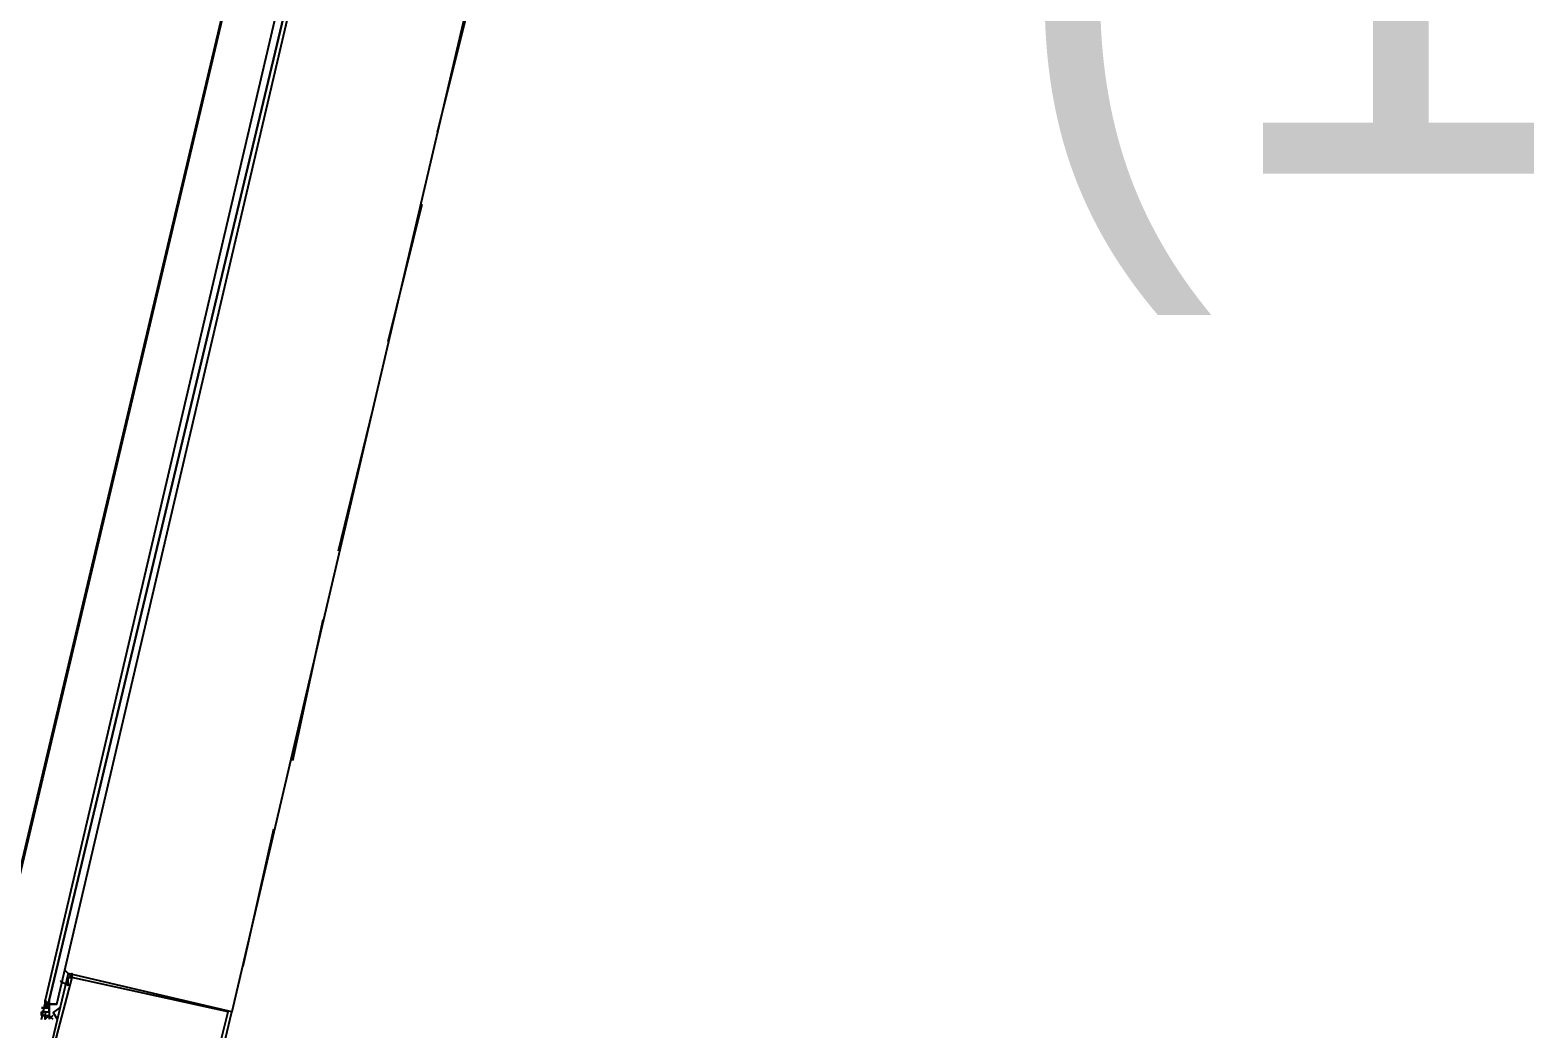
# Model space of a CAD drawing. Header units: feet. Extents: x -84 to 198, y -22 to 181.
# Drawn here: x 35.92 to 41.19, y 95.66 to 99.16 of the extents above; entities that cross this region are included whole.
import ezdxf
from ezdxf.enums import TextEntityAlignment as Align

# ---------------------------------------------------------------- set-up
doc = ezdxf.new("R2010")
doc.units = ezdxf.units.FT
doc.layers.add('A-LINEA', color=7, linetype='CONTINUOUS')
doc.layers.add('A-TEXTO-PDF', color=3, linetype='CONTINUOUS')

msp = doc.modelspace()

# ---------------------------------------------------------------- linework, layer by layer
at = {"layer": 'A-LINEA'}
for p, q in [((37.3467, 98.8044), (37.4667, 99.2844)), ((37.4533, 99.2578), (36.6267, 95.7244)), ((37.1733, 98.0711), (37.2933, 98.5511)), ((37, 97.3378), (37.12, 97.8311)), ((36.84, 96.6044), (36.9467, 97.0978)), ((36.6667, 95.8844), (36.7733, 96.3644)), ((36.0267, 95.8578), (36.0267, 95.8578)), ((36.0267, 95.8444), (36.0267, 95.8444)), ((36.0267, 95.8444), (36.0267, 95.8444)), ((36.04, 95.8578), (36.04, 95.8578)), ((35.9595, 95.6974), (35.9728, 95.7539)), ((35.96, 95.7378), (35.96, 95.7378)), ((35.96, 95.7378), (35.96, 95.7378)), ((35.96, 95.7378), (35.9733, 95.7378)), ((35.96, 95.7378), (35.9733, 95.7378)), ((35.96, 95.7378), (35.9733, 95.7378)), ((35.96, 95.7378), (35.9733, 95.7378)), ((35.9733, 95.7378), (35.96, 95.7378)), ((35.96, 95.7378), (35.96, 95.7378)), ((35.96, 95.7378), (35.96, 95.7378)), ((35.9733, 95.7644), (35.9733, 95.7644)), ((35.9733, 95.7644), (35.9733, 95.7511)), ((35.9733, 95.7644), (35.9733, 95.7644)), ((35.9733, 95.7511), (35.9733, 95.7644)), ((35.9733, 95.7644), (35.9733, 95.7644)), ((35.9733, 95.7511), (35.9733, 95.7511)), ((35.9733, 95.7511), (35.9733, 95.7511)), ((35.9733, 95.7511), (35.9733, 95.7511)), ((35.9733, 95.7511), (35.9733, 95.7511)), ((35.9733, 95.7511), (35.9733, 95.7511)), ((35.9733, 95.7511), (35.9733, 95.7511)), ((35.9733, 95.7511), (35.9733, 95.7511)), ((35.9733, 95.7511), (35.9733, 95.7511)), ((35.9733, 95.7511), (35.9733, 95.7511)), ((35.9733, 95.7511), (35.9733, 95.7511)), ((35.9733, 95.7511), (35.9733, 95.7511)), ((35.9733, 95.7511), (35.9733, 95.7511)), ((35.9733, 95.7511), (35.9733, 95.7511)), ((35.9733, 95.7511), (35.9733, 95.7511)), ((35.9733, 95.7511), (35.9733, 95.7511)), ((35.9733, 95.7511), (35.9733, 95.7511)), ((35.9733, 95.7511), (35.9733, 95.7511)), ((35.9733, 95.7511), (35.9733, 95.7511)), ((35.9733, 95.7511), (35.9733, 95.7378)), ((35.9733, 95.7511), (35.9733, 95.7511)), ((35.9733, 95.7511), (35.9733, 95.7511)), ((35.9733, 95.7511), (35.9867, 95.7511)), ((35.9733, 95.7511), (35.9733, 95.7511)), ((35.9733, 95.7511), (35.9733, 95.7511)), ((35.9733, 95.7511), (35.9867, 95.7511)), ((35.9733, 95.7511), (35.9733, 95.7511)), ((35.9733, 95.7511), (35.9733, 95.7511)), ((35.9867, 95.7511), (35.9733, 95.7511)), ((35.9867, 95.7511), (35.9733, 95.7378)), ((35.9733, 95.7511), (35.9733, 95.7511)), ((35.9733, 95.7378), (35.9733, 95.7378)), ((35.9733, 95.7378), (35.9733, 95.7378)), ((35.9733, 95.7378), (35.9867, 95.7378)), ((35.9733, 95.7378), (35.9733, 95.7378)), ((35.9733, 95.7378), (35.9733, 95.7378)), ((35.9733, 95.7378), (35.9733, 95.7378)), ((35.9733, 95.7378), (35.9733, 95.7378)), ((35.9733, 95.7378), (35.9733, 95.7378)), ((35.9733, 95.7378), (35.9733, 95.7378)), ((35.9733, 95.7378), (35.9733, 95.7378)), ((35.9733, 95.7378), (35.9733, 95.7378)), ((35.9733, 95.7378), (35.9733, 95.7378)), ((35.9733, 95.7378), (35.9733, 95.7378)), ((35.9733, 95.7378), (35.9733, 95.7378)), ((35.9733, 95.7378), (35.9733, 95.7378)), ((35.9733, 95.7378), (35.9733, 95.7378)), ((35.9733, 95.7378), (35.9733, 95.7378)), ((35.9733, 95.7378), (35.9733, 95.7378)), ((35.9733, 95.7378), (35.9733, 95.7378)), ((35.9733, 95.7378), (35.9733, 95.7378)), ((35.9733, 95.7378), (35.9733, 95.7378)), ((35.9867, 95.7378), (35.9733, 95.7378)), ((35.9867, 95.7511), (35.9867, 95.7511)), ((35.9867, 95.7511), (35.9867, 95.7511)), ((35.9867, 95.7511), (35.9867, 95.7511)), ((35.9867, 95.7511), (35.9867, 95.7511)), ((35.9867, 95.7511), (35.9867, 95.7511)), ((35.9867, 95.7511), (35.9867, 95.7511)), ((35.9867, 95.7511), (35.9867, 95.7511)), ((35.9867, 95.7511), (35.9867, 95.7511)), ((35.9867, 95.7511), (35.9867, 95.7511)), ((35.9867, 95.7511), (35.9867, 95.7511)), ((35.9867, 95.7511), (35.9867, 95.7511)), ((35.9867, 95.7511), (36, 95.7511)), ((35.9867, 95.7511), (35.9867, 95.7378)), ((35.9867, 95.7511), (36, 95.7511)), ((35.9867, 95.7378), (35.9867, 95.7511)), ((35.9867, 95.7378), (35.9867, 95.7511)), ((35.9867, 95.7511), (36, 95.7511)), ((35.9867, 95.7378), (35.9867, 95.7511)), ((35.9867, 95.7378), (35.9867, 95.7378)), ((35.9867, 95.7378), (35.9867, 95.7378)), ((35.9867, 95.7378), (35.9867, 95.7378)), ((35.9867, 95.7378), (35.9867, 95.7378)), ((35.9867, 95.7378), (35.9867, 95.7378)), ((35.9867, 95.7378), (35.9867, 95.7378)), ((35.9867, 95.7378), (35.9867, 95.7378)), ((35.9867, 95.7378), (35.9867, 95.7378)), ((35.9867, 95.7378), (35.9867, 95.7378)), ((35.9867, 95.7378), (35.9867, 95.7378)), ((35.9867, 95.7244), (35.9867, 95.7378)), ((35.9867, 95.7378), (35.9867, 95.7378)), ((35.9867, 95.7378), (35.9867, 95.7378)), ((35.9867, 95.7378), (35.9867, 95.7378)), ((35.9867, 95.7378), (35.9867, 95.7378)), ((35.9867, 95.7378), (35.9867, 95.7378)), ((35.9867, 95.7378), (35.9867, 95.7378)), ((35.9867, 95.7378), (35.9867, 95.7378)), ((35.9867, 95.7378), (35.9867, 95.7378)), ((35.9867, 95.7378), (35.9867, 95.7244)), ((35.9867, 95.7378), (35.9867, 95.7378)), ((35.9867, 95.7378), (35.9867, 95.7378)), ((35.9867, 95.7378), (35.9867, 95.7378)), ((35.9867, 95.7378), (35.9867, 95.7378)), ((35.9867, 95.7378), (35.9867, 95.7378)), ((35.9867, 95.7378), (35.9867, 95.7378)), ((35.9867, 95.7378), (35.9867, 95.7378)), ((35.9867, 95.7378), (35.9867, 95.7378)), ((35.9867, 95.7378), (35.9867, 95.7378)), ((35.9867, 95.7378), (35.9867, 95.7244)), ((35.9867, 95.7378), (35.9867, 95.7378)), ((35.9867, 95.7378), (35.9867, 95.7378)), ((36, 95.7511), (36, 95.7511)), ((36, 95.7511), (36, 95.7511)), ((36, 95.7511), (36, 95.7511)), ((36, 95.7511), (36, 95.7511)), ((36, 95.7511), (36, 95.7511)), ((36, 95.7511), (36, 95.7511)), ((36, 95.7511), (36, 95.7511)), ((36, 95.7511), (36, 95.7511)), ((36, 95.7511), (36, 95.7511)), ((36, 95.7511), (36, 95.7511)), ((36, 95.7511), (36, 95.7511)), ((36, 95.7511), (36.0133, 95.7511)), ((36, 95.7511), (36, 95.7511)), ((36, 95.7511), (36, 95.7511)), ((36, 95.7511), (36, 95.7511)), ((36, 95.7511), (36, 95.7511)), ((36, 95.7511), (36, 95.7511)), ((36, 95.7511), (36, 95.7511)), ((36.0133, 95.7511), (36.0133, 95.7511)), ((36.0133, 95.7511), (36.0133, 95.7511)), ((35.96, 95.7244), (35.96, 95.7244)), ((35.96, 95.7244), (35.96, 95.7244)), ((35.96, 95.7244), (35.96, 95.7244)), ((35.96, 95.7244), (35.96, 95.7244)), ((35.96, 95.7244), (35.96, 95.7244)), ((35.96, 95.7244), (35.96, 95.7244)), ((35.96, 95.7244), (35.96, 95.7244)), ((35.96, 95.7111), (35.96, 95.7244)), ((35.96, 95.7111), (35.96, 95.7244)), ((35.96, 95.7244), (35.96, 95.7244)), ((35.96, 95.7111), (35.96, 95.7244)), ((35.9733, 95.7244), (35.96, 95.7244)), ((35.9733, 95.7244), (35.96, 95.7244)), ((35.96, 95.7111), (35.96, 95.7111)), ((35.96, 95.7111), (35.96, 95.7111)), ((35.96, 95.7111), (35.96, 95.7111)), ((35.96, 95.7111), (35.9733, 95.7111)), ((35.96, 95.7111), (35.96, 95.7111)), ((35.9733, 95.7111), (35.96, 95.7111)), ((35.96, 95.7111), (35.96, 95.7111)), ((35.96, 95.7111), (35.96, 95.7111)), ((35.96, 95.7111), (35.96, 95.7111)), ((35.96, 95.7111), (35.96, 95.7111)), ((35.96, 95.7111), (35.9733, 95.7111)), ((35.96, 95.7111), (35.96, 95.7111)), ((35.96, 95.7111), (35.96, 95.7111)), ((35.9733, 95.7244), (35.9733, 95.7244)), ((35.9733, 95.7244), (35.9733, 95.7244)), ((35.9733, 95.7244), (35.9867, 95.7244)), ((35.9733, 95.7244), (35.9733, 95.7244)), ((35.9733, 95.7244), (35.9733, 95.7244)), ((35.9733, 95.7244), (35.9733, 95.7244)), ((35.9733, 95.7244), (35.9733, 95.7244)), ((35.9733, 95.7244), (35.9733, 95.7244)), ((35.9733, 95.7244), (35.9733, 95.7244)), ((35.9733, 95.7244), (35.9733, 95.7244)), ((35.9733, 95.7244), (35.9733, 95.7244)), ((35.9733, 95.7244), (35.9733, 95.7244)), ((35.9733, 95.7244), (35.9733, 95.7244)), ((35.9733, 95.7244), (35.9733, 95.7244)), ((35.9733, 95.7244), (35.9733, 95.7111)), ((35.9733, 95.7244), (35.9733, 95.7244)), ((35.9733, 95.7244), (35.9733, 95.7244)), ((35.9733, 95.7244), (35.9733, 95.7244)), ((35.9733, 95.7244), (35.9733, 95.7244)), ((35.9733, 95.7244), (35.9733, 95.7244)), ((35.9733, 95.7244), (35.9733, 95.7244)), ((35.9733, 95.7244), (35.9733, 95.7244)), ((35.9733, 95.7244), (35.9733, 95.7244)), ((35.9733, 95.7244), (35.9733, 95.7244)), ((35.9733, 95.7244), (35.9733, 95.7244)), ((35.9733, 95.7244), (35.9733, 95.7244)), ((35.9733, 95.7244), (35.9733, 95.7244)), ((35.9733, 95.7244), (35.9733, 95.7244)), ((35.9733, 95.7244), (35.9733, 95.7244)), ((35.9733, 95.7244), (35.9733, 95.7244)), ((35.9733, 95.7244), (35.9733, 95.7244)), ((35.9733, 95.7244), (35.9733, 95.7244)), ((35.9733, 95.7244), (35.9733, 95.7244)), ((35.9733, 95.7244), (35.9733, 95.7244)), ((35.9733, 95.7111), (35.9733, 95.7111)), ((35.9733, 95.7111), (35.9733, 95.7111)), ((35.9733, 95.7111), (35.9733, 95.7111)), ((35.9733, 95.7111), (35.9733, 95.7111)), ((35.9733, 95.7111), (35.9733, 95.7111)), ((35.9733, 95.7111), (35.9733, 95.7111)), ((35.9733, 95.7111), (35.9733, 95.7111)), ((35.9733, 95.7111), (35.9733, 95.7111)), ((35.9733, 95.7111), (35.9733, 95.7111)), ((35.9733, 95.7111), (35.9733, 95.7111)), ((35.9733, 95.7111), (35.9867, 95.7111)), ((35.9733, 95.7111), (35.9733, 95.7111)), ((35.9733, 95.7111), (35.9733, 95.7111)), ((35.9733, 95.7111), (35.9733, 95.7111)), ((35.9733, 95.7111), (35.9733, 95.7111)), ((35.9733, 95.7111), (35.9733, 95.7111)), ((35.9733, 95.7111), (35.9733, 95.7111)), ((35.9733, 95.7111), (35.9733, 95.7111)), ((35.9733, 95.7111), (35.9733, 95.7111)), ((35.9733, 95.7111), (35.9733, 95.7111)), ((35.9733, 95.7111), (35.9733, 95.7111)), ((35.9733, 95.7111), (35.9733, 95.7111)), ((35.9733, 95.7111), (35.9733, 95.7111)), ((35.9733, 95.7111), (35.9733, 95.7111)), ((35.9733, 95.7111), (35.9733, 95.7111)), ((35.9733, 95.6978), (35.9733, 95.7111)), ((35.9733, 95.7111), (35.9733, 95.7111)), ((35.9733, 95.7111), (35.9733, 95.7111)), ((35.9733, 95.6978), (35.9733, 95.6978)), ((35.9733, 95.6978), (35.9733, 95.6978)), ((35.9733, 95.6978), (35.9733, 95.6978)), ((35.9733, 95.6978), (35.9733, 95.6978)), ((35.9867, 95.7244), (35.9867, 95.7111)), ((35.9867, 95.7244), (35.9867, 95.7244)), ((35.9867, 95.7244), (35.9867, 95.7244)), ((35.9867, 95.7244), (35.9867, 95.7244)), ((35.9867, 95.7244), (35.9867, 95.7244)), ((35.9867, 95.7244), (35.9867, 95.7244)), ((35.9867, 95.7244), (35.9867, 95.7244)), ((35.9867, 95.7244), (35.9867, 95.7244)), ((35.9867, 95.7244), (35.9867, 95.7244)), ((35.9867, 95.7244), (35.9867, 95.7244)), ((35.9867, 95.7244), (35.9867, 95.7244)), ((35.9867, 95.7111), (35.9867, 95.7111)), ((35.9867, 95.7111), (35.9867, 95.7111)), ((35.9867, 95.7111), (35.9867, 95.6978)), ((35.9867, 95.7111), (35.9867, 95.7111)), ((35.9867, 95.7111), (35.9867, 95.7111)), ((35.9867, 95.7111), (35.9867, 95.7111)), ((35.9867, 95.7111), (35.9867, 95.7111)), ((35.9867, 95.7111), (35.9867, 95.7111)), ((35.9867, 95.7111), (35.9867, 95.7111)), ((35.9867, 95.7111), (35.9867, 95.6978)), ((35.9867, 95.7111), (35.9867, 95.7111)), ((35.9867, 95.7111), (35.9867, 95.6978)), ((35.9867, 95.7111), (35.9867, 95.7111)), ((35.9867, 95.7111), (35.9867, 95.7111)), ((35.9867, 95.7111), (35.9867, 95.7111)), ((35.9867, 95.7111), (35.9867, 95.7111)), ((35.9867, 95.7111), (35.9867, 95.7111)), ((36, 95.7111), (35.9867, 95.6978)), ((35.9867, 95.6978), (35.9867, 95.6978)), ((36, 95.6978), (36, 95.6978)), ((36, 95.6978), (36, 95.6978)), ((36, 95.6978), (36, 95.6978))]:
    msp.add_line(p, q, dxfattribs=at)
for points in [[(28.68, 83.8711), (32.7333, 82.9111), (38.56, 107.5244), (34.5067, 108.4844)], [(38.56, 107.5244), (35.6533, 95.2311), (29.1867, 96.7644)], [(36.8533, 99.5244), (35.9733, 95.7644), (35.9867, 95.7511), (35.9867, 95.7644), (36.88, 99.5111), (36.88, 99.5244), (36.8533, 99.5244)], [(36.88, 99.5111), (35.9867, 95.7644), (35.9867, 95.7511), (36.0133, 95.7511), (36.8933, 99.5111), (36.88, 99.5111)], [(36.56, 95.4444), (36.6267, 95.7244), (36.0533, 95.8578), (35.9867, 95.5778), (36.56, 95.4444)], [(36.5467, 95.4578), (36.6133, 95.7244), (36.0667, 95.8444), (36, 95.5911), (36.5467, 95.4578)], [(36.0267, 95.8311), (36.0267, 95.8311), (36.0267, 95.8311), (36.0533, 95.8178), (36.0533, 95.8178), (36.0533, 95.8444), (36.0533, 95.8444), (36.0533, 95.8444), (36.0533, 95.8444), (36.0533, 95.8444), (36.0667, 95.8444), (36.0667, 95.8444), (36.0667, 95.8578), (36.0667, 95.8578), (36.0667, 95.8444), (36.0533, 95.8578), (36.0533, 95.8578), (36.0533, 95.8578), (36.0533, 95.8578), (36.04, 95.8711), (36.04, 95.8711), (36.04, 95.8711)], [(36.0133, 95.7511), (36, 95.7511), (35.9867, 95.7511), (35.9867, 95.7644), (35.9867, 95.7511), (35.9733, 95.7644)], [(35.9733, 95.7378), (35.9733, 95.7511), (35.9867, 95.7378)], [(36.0234, 95.7375), (36.0004, 95.7218), (36.0153, 95.6983)], [(35.96, 95.7111), (35.9733, 95.7111), (35.9733, 95.6978), (35.9867, 95.7111), (36, 95.6978)]]:
    msp.add_lwpolyline(points, dxfattribs=at)
msp.add_lwpolyline([(36.0533, 95.8444), (36.0667, 95.8444), (36.0667, 95.8444), (36.0533, 95.8444)], close=True, dxfattribs=at)

# ---------------------------------------------------------------- texts
at = {"layer": 'A-TEXTO-PDF'}
msp.add_text('(1', height=1.646, dxfattribs=at).set_placement((40.3146, 98.6585), align=Align.CENTER)

doc.saveas('drawing.dxf')
